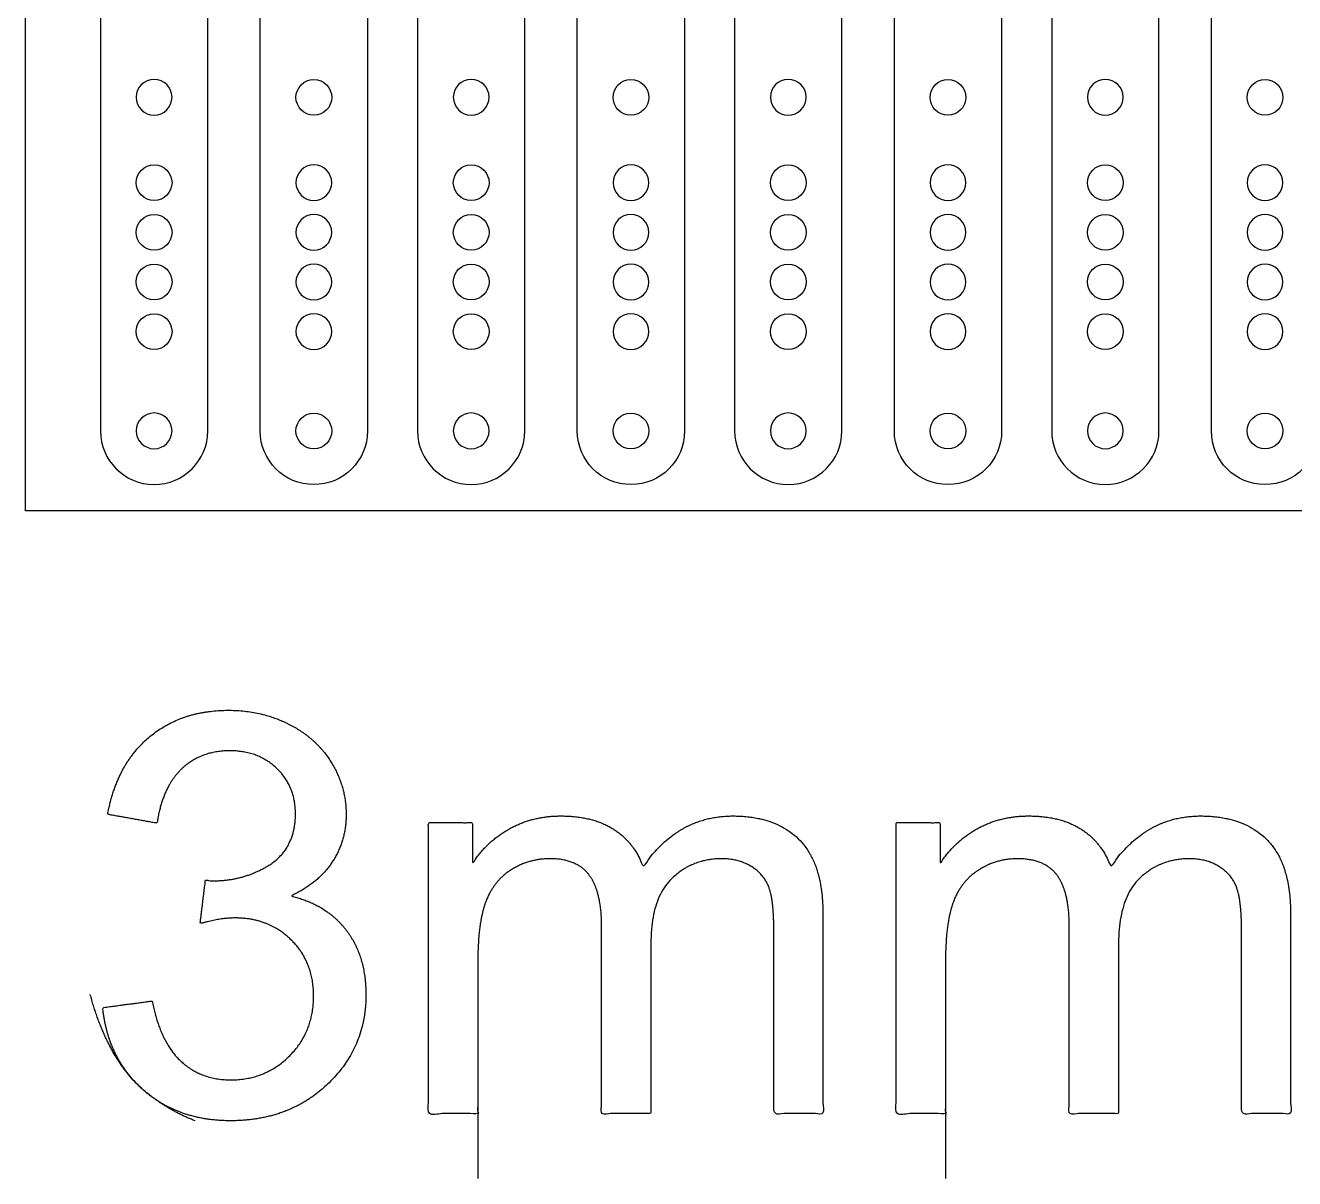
# Model space of a CAD drawing. Header units: millimetres. Extents: x 919 to 1726, y -261 to 19.
# Drawn here: x 1475.8 to 1582.3, y -212.6 to -115.8 of the extents above; entities that cross this region are included whole.
import ezdxf

# ---------------------------------------------------------------- set-up
doc = ezdxf.new("R2010")
doc.units = ezdxf.units.MM
doc.layers.add('1', color=7, linetype='CONTINUOUS', true_color=0xffffff)

msp = doc.modelspace()

# ---------------------------------------------------------------- linework, layer by layer
at = {"layer": '1', "color": 3, "linetype": 'CONTINUOUS'}
for p, q in [((1475.81, -156.52), (1475.81, -16.52)), ((1495.51, -149.83), (1495.51, -26.88)), ((1504.51, -26.88), (1504.51, -149.83)), ((1522.11, -149.83), (1522.11, -26.88)), ((1531.11, -26.88), (1531.11, -149.83)), ((1548.71, -149.83), (1548.71, -26.88)), ((1557.71, -26.88), (1557.71, -149.83)), ((1575.31, -149.83), (1575.31, -26.88)), ((1482.11, -28.35), (1482.11, -149.82)), ((1491.11, -149.82), (1491.11, -28.39)), ((1508.71, -28.35), (1508.71, -149.82)), ((1517.71, -149.82), (1517.71, -28.39)), ((1535.31, -28.35), (1535.31, -149.82)), ((1544.31, -149.82), (1544.31, -28.39)), ((1561.91, -28.35), (1561.91, -149.82)), ((1570.91, -149.82), (1570.91, -28.39)), ((1725.81, -156.52), (1475.81, -156.52))]:
    msp.add_line(p, q, dxfattribs=at)
at = {"layer": '1', "color": 3, "linetype": 'CONTINUOUS', "extrusion": (0, 0, -1)}
for centre in [(-1486.61, -121.82), (-1513.21, -121.82), (-1539.81, -121.82), (-1566.41, -121.82), (-1500.01, -128.99), (-1526.61, -128.99), (-1553.21, -128.99), (-1579.81, -128.99), (-1500.01, -133.16), (-1526.61, -133.16), (-1553.21, -133.16), (-1579.81, -133.16), (-1500.01, -137.33), (-1526.61, -137.33), (-1553.21, -137.33), (-1579.81, -137.33), (-1500.01, -141.49), (-1526.61, -141.49), (-1553.21, -141.49), (-1579.81, -141.49), (-1486.61, -149.82), (-1513.21, -149.82), (-1539.81, -149.82), (-1566.41, -149.82)]:
    msp.add_circle(centre, 1.5, dxfattribs=at)
at = {"layer": '1', "color": 3, "linetype": 'CONTINUOUS'}
for centre in [(1500.01, -121.83), (1526.61, -121.83), (1553.21, -121.83), (1579.81, -121.83), (1486.61, -128.99), (1513.21, -128.99), (1539.81, -128.99), (1566.41, -128.99), (1486.61, -133.16), (1513.21, -133.16), (1539.81, -133.16), (1566.41, -133.16), (1486.61, -137.32), (1513.21, -137.32), (1539.81, -137.32), (1566.41, -137.32), (1486.61, -141.49), (1513.21, -141.49), (1539.81, -141.49), (1566.41, -141.49), (1500.01, -149.83), (1526.61, -149.83), (1553.21, -149.83), (1579.81, -149.83)]:
    msp.add_circle(centre, 1.5, dxfattribs=at)
for centre in [(1486.61, -149.82), (1513.21, -149.82), (1539.81, -149.82), (1566.41, -149.82)]:
    msp.add_arc(centre, 4.5, 180, 0, dxfattribs=at)
at = {"layer": '1', "color": 3, "linetype": 'CONTINUOUS', "extrusion": (0, 0, -1)}
for centre in [(-1500.01, -149.83), (-1526.61, -149.83), (-1553.21, -149.83), (-1579.81, -149.83)]:
    msp.add_arc(centre, 4.5, 180, 0, dxfattribs=at)
at = {"layer": '1', "color": 6, "linetype": 'CONTINUOUS'}
for points, knots in [([(1485.64, -205.08), (1483.69, -203.31), (1482.57, -201.02), (1482.3, -198.22), (1483.68, -198.04), (1485.06, -197.85), (1486.44, -197.67), (1486.91, -200.01), (1487.72, -201.71), (1488.87, -202.74), (1490.01, -203.78), (1491.4, -204.29), (1494.99, -204.29), (1496.63, -203.62), (1499.32, -200.92), (1499.99, -199.25), (1499.99, -195.36), (1499.37, -193.79), (1496.88, -191.32), (1495.3, -190.7), (1492.6, -190.7), (1491.63, -190.85), (1490.47, -191.17), (1490.62, -189.95), (1490.77, -188.74), (1490.92, -187.53), (1491.2, -187.56), (1491.42, -187.58), (1493.36, -187.58), (1494.94, -187.11), (1496.36, -186.2), (1497.76, -185.27), (1498.47, -183.85), (1498.47, -180.42), (1497.95, -179.17), (1495.9, -177.17), (1494.57, -176.67), (1491.34, -176.67), (1490, -177.17), (1487.85, -179.2), (1487.16, -180.72), (1486.85, -182.75), (1485.47, -182.5), (1484.09, -182.25), (1482.71, -182.01), (1483.22, -179.24), (1484.37, -177.08), (1487.96, -174.03), (1490.19, -173.27), (1494.7, -173.27), (1496.39, -173.66), (1497.94, -174.45), (1499.49, -175.24), (1500.67, -176.32), (1501.5, -177.68), (1502.32, -179.05), (1502.72, -180.5), (1502.72, -183.49), (1502.33, -184.82), (1501.55, -186.01), (1500.77, -187.21), (1499.61, -188.15), (1498.08, -188.86), (1500.07, -189.32), (1501.62, -190.28), (1503.83, -193.17), (1504.38, -194.99), (1504.38, -200.11), (1503.31, -202.6), (1501.16, -204.65), (1499.01, -206.7), (1496.3, -207.72), (1490.06, -207.72), (1487.6, -206.84), (1485.64, -205.08)], [-0.05094, 0, 0, 0, 0.051113, 0.051113, 0.051113, 0.078432, 0.078432, 0.078432, 0.115833, 0.115833, 0.115833, 0.145674, 0.145674, 0.180828, 0.180828, 0.215758, 0.215758, 0.249024, 0.249024, 0.28229, 0.28229, 0.295926, 0.295926, 0.295926, 0.319174, 0.319174, 0.319174, 0.323453, 0.323453, 0.367094, 0.367094, 0.367094, 0.399673, 0.399673, 0.425501, 0.425501, 0.451329, 0.451329, 0.47702, 0.47702, 0.502499, 0.502499, 0.502499, 0.529217, 0.529217, 0.529217, 0.576641, 0.576641, 0.624066, 0.624066, 0.65691, 0.65691, 0.65691, 0.687873, 0.687873, 0.687873, 0.716964, 0.716964, 0.744584, 0.744584, 0.744584, 0.773572, 0.773572, 0.773572, 0.809035, 0.809035, 0.844497, 0.844497, 0.892625, 0.892625, 0.892625, 0.94906, 0.94906, 1, 1, 1, 1.051113]), ([(1513.76, -207.12), (1512.38, -207.12), (1511, -207.12), (1509.62, -207.12), (1509.62, -198.98), (1509.62, -190.84), (1509.62, -182.7), (1510.86, -182.7), (1512.09, -182.7), (1513.32, -182.7), (1513.32, -183.84), (1513.32, -184.98), (1513.32, -186.13), (1514.09, -184.93), (1515.11, -183.96), (1517.66, -182.51), (1519.11, -182.14), (1522.54, -182.14), (1524.03, -182.52), (1526.34, -184.02), (1527.16, -185.08), (1527.63, -186.42), (1529.56, -183.57), (1532.07, -182.14), (1537.59, -182.14), (1539.46, -182.82), (1540.76, -184.16), (1542.07, -185.5), (1542.72, -187.57), (1542.72, -195.94), (1542.72, -201.53), (1542.72, -207.12), (1541.35, -207.12), (1539.98, -207.12), (1538.6, -207.12), (1538.6, -201.99), (1538.6, -196.86), (1538.6, -190.08), (1538.47, -188.89), (1538.2, -188.16), (1537.93, -187.43), (1537.45, -186.84), (1536.74, -186.4), (1536.03, -185.96), (1535.21, -185.73), (1532.54, -185.73), (1531.11, -186.31), (1529.98, -187.45), (1528.84, -188.59), (1528.28, -190.41), (1528.28, -197.66), (1528.28, -202.39), (1528.28, -207.12), (1526.9, -207.12), (1525.52, -207.12), (1524.14, -207.12), (1524.14, -201.83), (1524.14, -196.54), (1524.14, -189.41), (1523.79, -188.03), (1523.12, -187.11), (1522.45, -186.2), (1521.34, -185.73), (1518.64, -185.73), (1517.57, -186.04), (1516.58, -186.65), (1515.59, -187.27), (1514.88, -188.16), (1514.43, -189.35), (1513.99, -190.53), (1513.76, -192.23), (1513.76, -198.67), (1513.76, -202.9), (1513.76, -207.12)], [-0.050448, 0, 0, 0, 0.021717, 0.021717, 0.021717, 0.149848, 0.149848, 0.149848, 0.169258, 0.169258, 0.169258, 0.187265, 0.187265, 0.187265, 0.209572, 0.209572, 0.231879, 0.231879, 0.256797, 0.256797, 0.281715, 0.281715, 0.281715, 0.329662, 0.329662, 0.367192, 0.367192, 0.367192, 0.402961, 0.402961, 0.47472, 0.47472, 0.47472, 0.495995, 0.495995, 0.495995, 0.575565, 0.575565, 0.601256, 0.601256, 0.601256, 0.613444, 0.613444, 0.613444, 0.627095, 0.627095, 0.651792, 0.651792, 0.651792, 0.68261, 0.68261, 0.740482, 0.740482, 0.740482, 0.761672, 0.761672, 0.761672, 0.842904, 0.842904, 0.871114, 0.871114, 0.871114, 0.890339, 0.890339, 0.904921, 0.904921, 0.904921, 0.922971, 0.922971, 0.922971, 0.949552, 0.949552, 1, 1, 1, 1.021717]), ([(1553, -207.12), (1551.62, -207.12), (1550.24, -207.12), (1548.86, -207.12), (1548.86, -198.98), (1548.86, -190.84), (1548.86, -182.7), (1550.09, -182.7), (1551.33, -182.7), (1552.56, -182.7), (1552.56, -183.84), (1552.56, -184.98), (1552.56, -186.13), (1553.33, -184.93), (1554.34, -183.96), (1556.9, -182.51), (1558.35, -182.14), (1561.78, -182.14), (1563.26, -182.52), (1565.57, -184.02), (1566.39, -185.08), (1566.87, -186.42), (1568.8, -183.57), (1571.31, -182.14), (1576.83, -182.14), (1578.69, -182.82), (1580, -184.16), (1581.31, -185.5), (1581.95, -187.57), (1581.95, -195.94), (1581.95, -201.53), (1581.95, -207.12), (1580.58, -207.12), (1579.21, -207.12), (1577.84, -207.12), (1577.84, -201.99), (1577.84, -196.86), (1577.84, -190.08), (1577.7, -188.89), (1577.43, -188.16), (1577.17, -187.43), (1576.68, -186.84), (1575.98, -186.4), (1575.27, -185.96), (1574.44, -185.73), (1571.78, -185.73), (1570.34, -186.31), (1569.21, -187.45), (1568.08, -188.59), (1567.52, -190.41), (1567.52, -197.66), (1567.52, -202.39), (1567.52, -207.12), (1566.14, -207.12), (1564.76, -207.12), (1563.38, -207.12), (1563.38, -201.83), (1563.38, -196.54), (1563.38, -189.41), (1563.03, -188.03), (1562.36, -187.11), (1561.68, -186.2), (1560.58, -185.73), (1557.88, -185.73), (1556.8, -186.04), (1555.82, -186.65), (1554.83, -187.27), (1554.11, -188.16), (1553.66, -189.35), (1553.22, -190.53), (1553, -192.23), (1553, -198.67), (1553, -202.9), (1553, -207.12)], [-0.050448, 0, 0, 0, 0.021717, 0.021717, 0.021717, 0.149848, 0.149848, 0.149848, 0.169258, 0.169258, 0.169258, 0.187265, 0.187265, 0.187265, 0.209572, 0.209572, 0.231879, 0.231879, 0.256797, 0.256797, 0.281715, 0.281715, 0.281715, 0.329662, 0.329662, 0.367192, 0.367192, 0.367192, 0.402961, 0.402961, 0.47472, 0.47472, 0.47472, 0.495995, 0.495995, 0.495995, 0.575565, 0.575565, 0.601256, 0.601256, 0.601256, 0.613444, 0.613444, 0.613444, 0.627095, 0.627095, 0.651792, 0.651792, 0.651792, 0.68261, 0.68261, 0.740482, 0.740482, 0.740482, 0.761672, 0.761672, 0.761672, 0.842904, 0.842904, 0.871114, 0.871114, 0.871114, 0.890339, 0.890339, 0.904921, 0.904921, 0.904921, 0.922971, 0.922971, 0.922971, 0.949552, 0.949552, 1, 1, 1, 1.021717])]:
    msp.add_open_spline(points, degree=3, knots=knots, dxfattribs=at)

doc.saveas('drawing.dxf')
